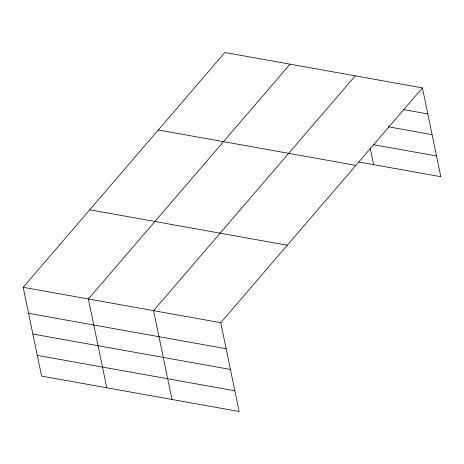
<?xml version="1.0" encoding="UTF-8"?>
<svg xmlns="http://www.w3.org/2000/svg" width="464" height="464" viewBox="0 0 464 464"><rect width="100%" height="100%" fill="white"/><g stroke="black" fill="none" stroke-linecap="round" stroke-linejoin="round"><path stroke-width="0.7" d="M422.408 87.899L220.754 322.706L239.146 411.51L41.592 376.101L23.2 287.297L224.854 52.49L422.408 87.899L440.8 176.703L358.747 161.994M290.046 64.177L88.392 298.984L106.784 387.782M355.238 75.864L153.59 310.671L171.976 399.469M403.761 109.614L427.796 113.924M388.252 126.782L432.088 134.641M373.584 144.704L436.508 155.985M158.305 129.978L355.865 165.387M89.743 209.815L287.303 245.218M23.2 287.297L220.754 322.706M28.588 313.322L226.148 348.731M32.88 334.039L230.434 369.448M37.3 355.383L234.854 390.792M370.197 148.086L373.63 164.662"/></g></svg>
